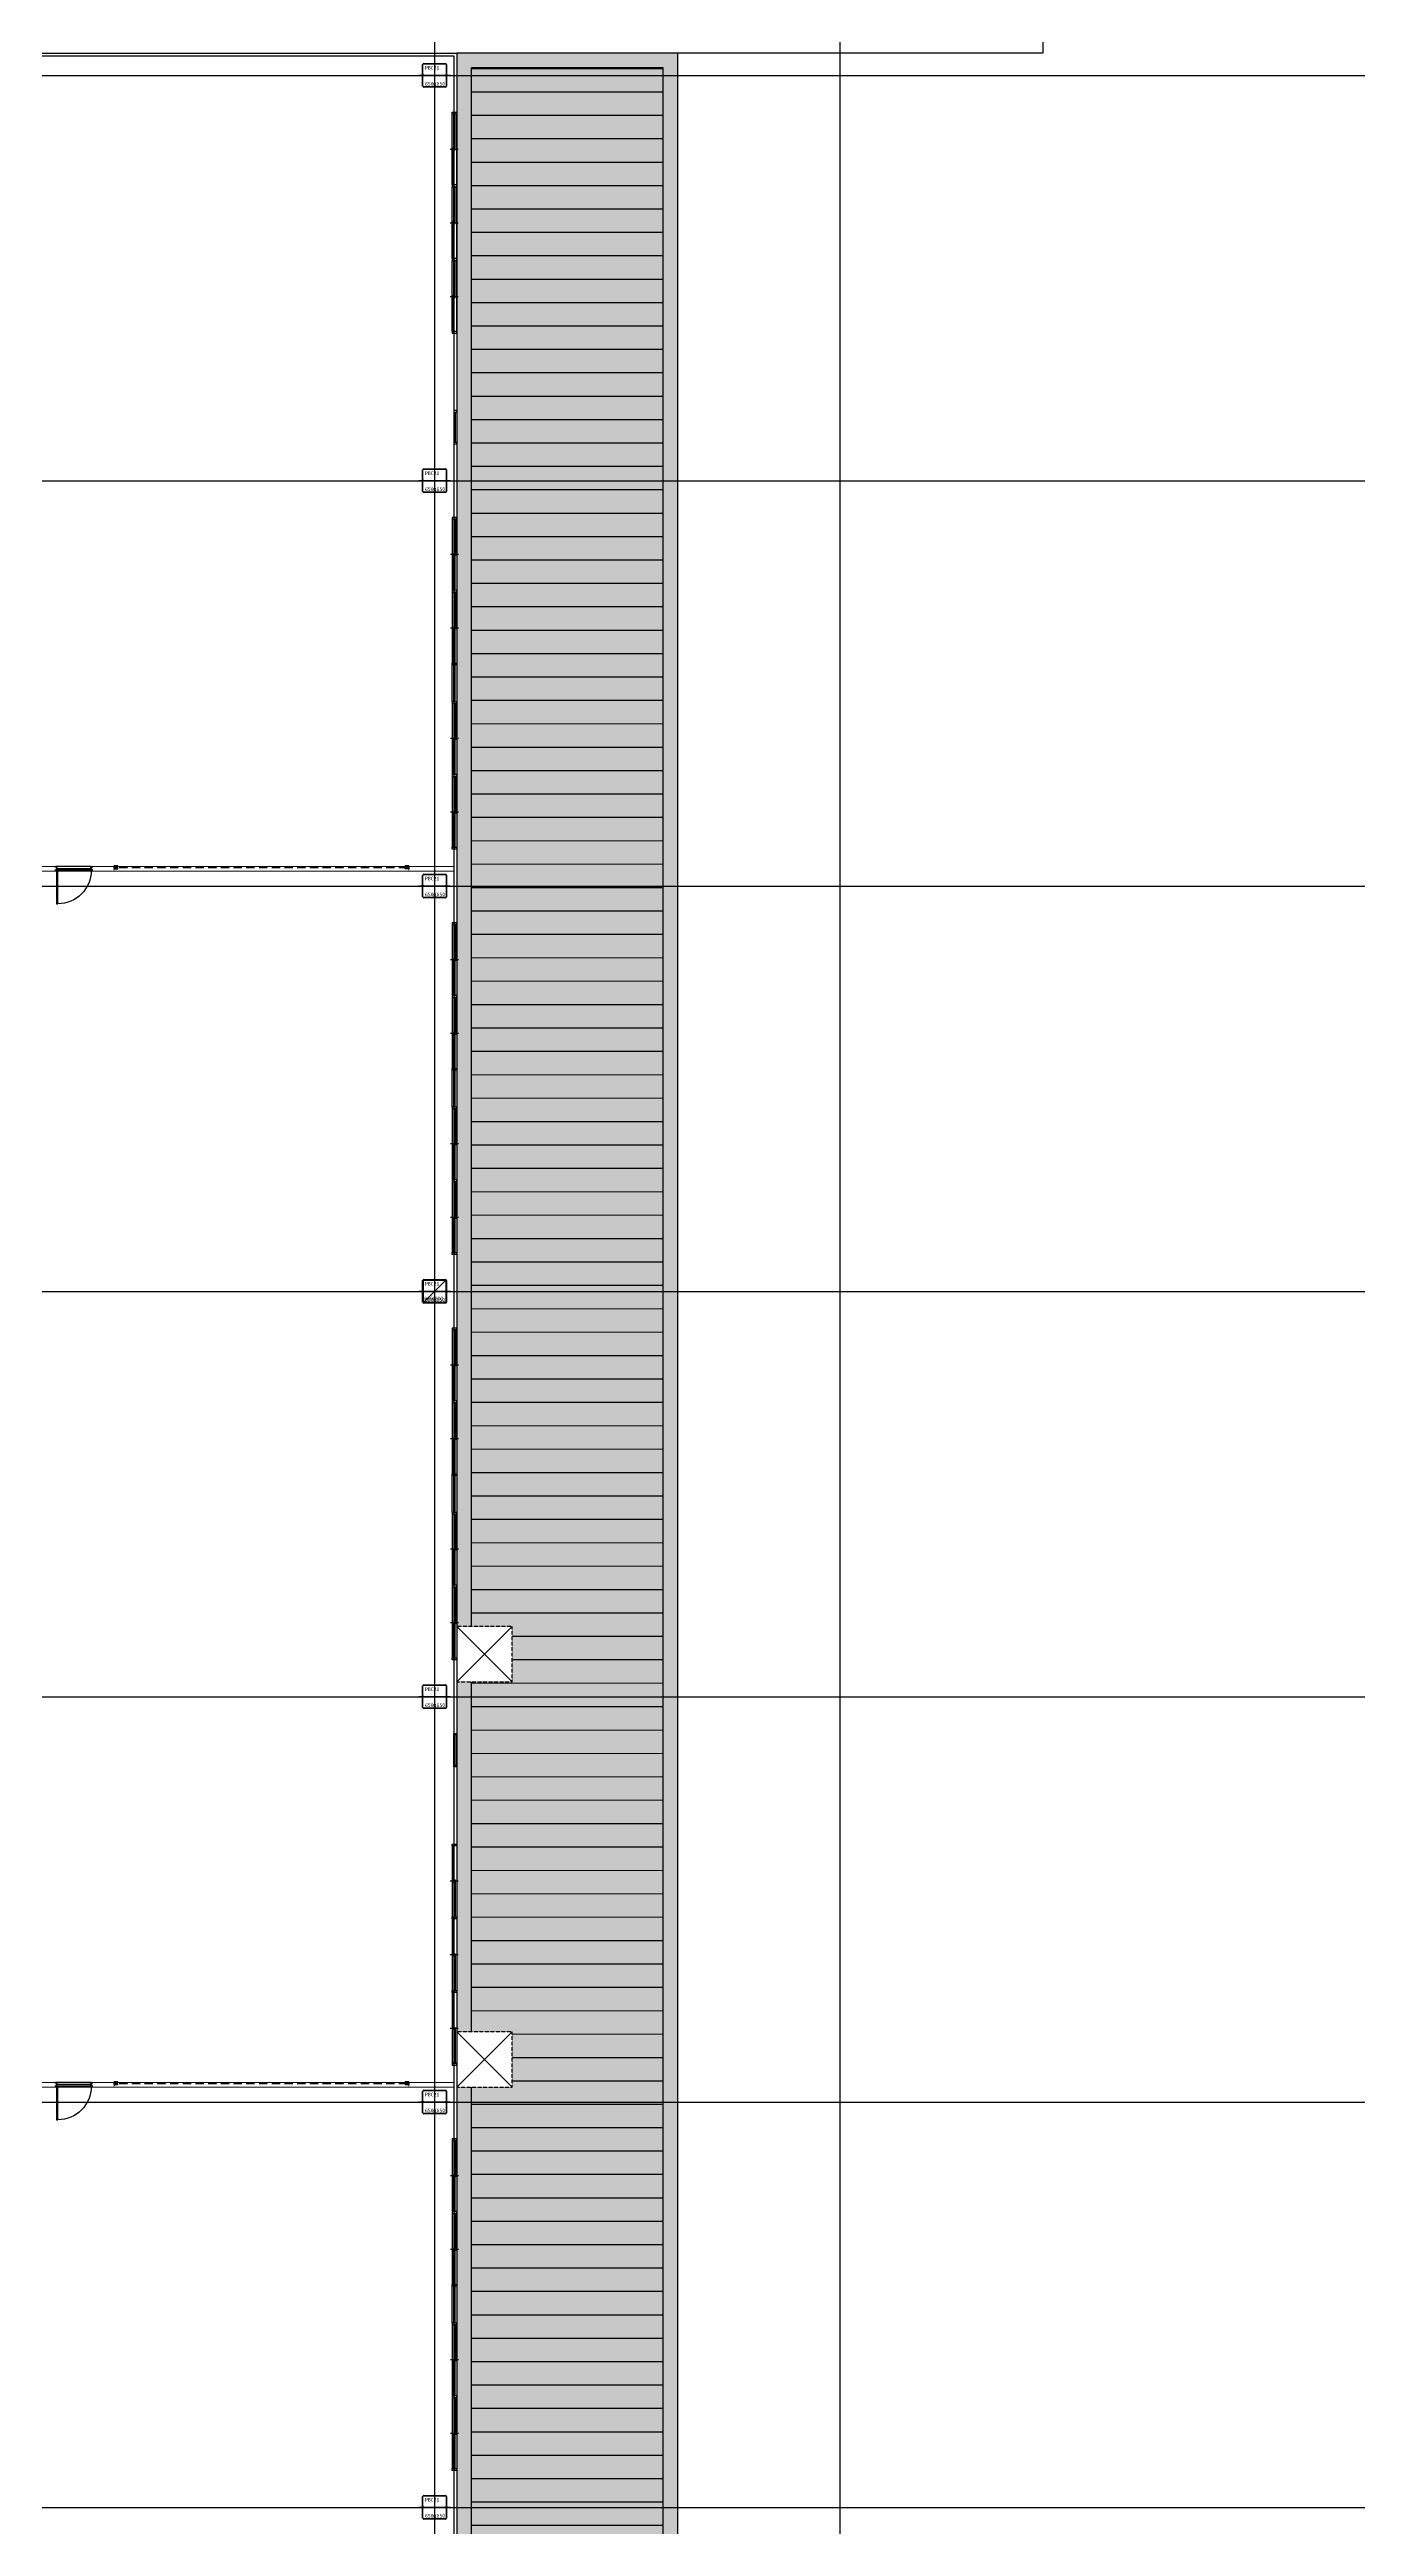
# Model space of a CAD drawing. Extents: x 152195838 to 160350639, y 364657247 to 370318102.
# Drawn here: x 159350497 to 159385989, y 364993513 to 365060732 of the extents above; entities that cross this region are included whole.
import ezdxf
from ezdxf.enums import TextEntityAlignment as Align

# ---------------------------------------------------------------- set-up
doc = ezdxf.new("R2010")
doc.units = 0
doc.header["$MEASUREMENT"] = 0
doc.linetypes.add('DASHED', pattern=[0.75, 0.5, -0.25])
doc.linetypes.add('HID', pattern=[2.3, 1.5, -0.8])
doc.layers.get('0').update_dxf_attribs({"linetype": 'CONTINUOUS'})
doc.layers.get('Defpoints').update_dxf_attribs({"linetype": 'CONTINUOUS'})
for name, color, linetype in [('4A.TEC DOOR', 4, 'CONTINUOUS'), ('4A.TEC ELE 1', 7, 'CONTINUOUS'), ('4A.TEC OPEN', 9, 'HID'), ('4A.TEC 기둥', 2, 'CONTINUOUS'), ('4A.TEC 마감선 1', 6, 'CONTINUOUS'), ('4A.TEC 벽체 1', 2, 'CONTINUOUS'), ('4A.TEC 벽체 3', 4, 'CONTINUOUS'), ('4A.TEC 벽체 4', 7, 'CONTINUOUS'), ('4A.TEC 주차 일반', 8, 'CONTINUOUS'), ('4A.TEC 창호 2', 4, 'CONTINUOUS'), ('4A.TEC 해치 1', 9, 'CONTINUOUS'), ('F0027217', 7, 'CONTINUOUS'), ('P-BOX', 3, 'CONTINUOUS'), ('㈜SE&C ELE 1', 7, 'CONTINUOUS'), ('㈜SE&C 창호 2', 4, 'CONTINUOUS')]:
    doc.layers.add(name, color=color, linetype=linetype)
doc.layers.add('DEFPOINT', color=135, linetype='CONTINUOUS', plot=False)
doc.styles.add('CGS-LEAD', font='', dxfattribs={"width": 0.9})
doc.styles.add('돋움체', font='')
doc.styles.get('CGS-LEAD').set_extended_font_data('Dotum')
doc.styles.get('돋움체').set_extended_font_data('DotumChe')

# ---------------------------------------------------------------- blocks, each defined once
blk = doc.blocks.new('asq9q')
for p, q in [((159790047, 364980932), (159791547, 364982432)), ((159790047, 364982432), (159791547, 364980932))]:
    blk.add_line(p, q)
at = {"linetype": 'DASHED'}
blk.add_lwpolyline([(159790047, 364980932), (159791547, 364980932), (159791547, 364982432), (159790047, 364982432)], close=True, dxfattribs=at)
blk = doc.blocks.new('dwgEE07')
at = {"layer": '4A.TEC 해치 1', "linetype": 'Continuous'}
h = blk.add_hatch(color=254, dxfattribs=at)
h.dxf.hatch_style = 1
h.paths.add_polyline_path([(0, 25100), (1500, 25100), (1500, 23600), (0, 23600), (0, 600), (6000, 600), (6000, 78800), (0, 78800), (0, 36100), (1500, 36100), (1500, 34600), (0, 34600)])
at = {"layer": '4A.TEC 해치 1'}
h = blk.add_hatch(dxfattribs=at)
h.set_pattern_fill('LINE', color=256, scale=200, angle=180)
h.set_pattern_definition([(180, (440424.4, -2000898.2), (-2e-12, -635), [])])
h.paths.add_polyline_path([(400, 0), (400, 23600), (1500, 23600), (1500, 25100), (400, 25100), (400, 34600), (1500, 34600), (1500, 36100), (400, 36100), (400, 78400), (5600, 78400), (5600, 0)])
at = {"ltscale": 1000}
blk.add_lwpolyline([(0, 600), (6000, 600), (6000, 78800), (0, 78800)], dxfattribs=at)
at = {"layer": '4A.TEC ELE 1', "color": 8}
for p, q in [((400, 36100), (400, 78400)), ((400, 25100), (400, 34600)), ((400, 1000), (400, 23600))]:
    blk.add_line(p, q, dxfattribs=at)
blk.add_lwpolyline([(0, 1000), (5600, 1000), (5600, 78400), (400, 78400)], dxfattribs=at)
for p in [(-159790047, -364946332), (-159790047, -364957332)]:
    blk.add_blockref('asq9q', p)
blk = doc.blocks.new('KD FSD1000(0815)')
at = {"layer": '4A.TEC DOOR'}
for p, q in [((-10, 0), (0, 0)), ((973, 0), (27, 0)), ((1000, 0), (1010, 0)), ((-10, -100), (0, -100)), ((973, -45), (27, -45)), ((973, -100), (27, -100)), ((1000, -100), (1010, -100))]:
    blk.add_line(p, q, dxfattribs=at)
blk.add_lwpolyline([(27, 906), (67, 906), (67, 0), (27, 0), (27, 906)], close=True, dxfattribs=at)
for points in [[(0, -20), (0, 0), (27, 0), (27, -45), (42, -45), (42, -70), (27, -100), (0, -100), (0, -80), (2, -80), (2, -98), (26, -98), (40, -70), (40, -47), (25, -47), (25, -2), (2, -2), (2, -20), (0, -20)], [(1000, -20), (1000, 0), (973, 0), (973, -45), (958, -45), (958, -70), (973, -100), (1000, -100), (1000, -80), (998, -80), (998, -98), (974, -98), (960, -70), (960, -47), (975, -47), (975, -2), (998, -2), (998, -20), (1000, -20)]]:
    blk.add_lwpolyline(points, dxfattribs=at)
at = {"layer": '4A.TEC DOOR', "color": 9}
blk.add_arc((67, 0), 906, 0, 90, dxfattribs=at)
blk = doc.blocks.new('a7q')
at = {"layer": '4A.TEC OPEN', "ltscale": 150}
for p, q in [((788157, -3738483), (796077, -3738483)), ((788163, -3738509), (796071, -3738509))]:
    blk.add_line(p, q, dxfattribs=at)
at = {"layer": '4A.TEC 벽체 4'}
for p, q in [((788117, -3738456), (788217, -3738456)), ((788117, -3738456), (788117, -3738536)), ((788117, -3738534), (788117, -3738536)), ((788117, -3738536), (788217, -3738536)), ((788117, -3738536), (788120, -3738536)), ((788120, -3738534), (788120, -3738459)), ((788215, -3738459), (788120, -3738459)), ((788215, -3738534), (788120, -3738534)), ((788122, -3738461), (788122, -3738480)), ((788212, -3738461), (788122, -3738461)), ((788122, -3738531), (788122, -3738512)), ((788212, -3738531), (788122, -3738531)), ((788136, -3738519), (788136, -3738473)), ((788136, -3738473), (788195, -3738473)), ((788136, -3738519), (788136, -3738473)), ((788212, -3738473), (788136, -3738473)), ((788195, -3738519), (788136, -3738519)), ((788212, -3738519), (788136, -3738519)), ((788138, -3738476), (788138, -3738517)), ((788215, -3738476), (788138, -3738476)), ((788138, -3738517), (788215, -3738517)), ((788141, -3738515), (788141, -3738478)), ((788141, -3738478), (788217, -3738478)), ((788217, -3738515), (788141, -3738515)), ((788157, -3738496), (788157, -3738483)), ((788157, -3738496), (788163, -3738509)), ((788169, -3738483), (788169, -3738509)), ((788212, -3738473), (788212, -3738461)), ((788212, -3738519), (788212, -3738531)), ((788215, -3738459), (788215, -3738476)), ((788215, -3738517), (788215, -3738534)), ((788217, -3738478), (788217, -3738456)), ((788217, -3738536), (788217, -3738514)), ((796017, -3738478), (796017, -3738456)), ((796117, -3738456), (796017, -3738456)), ((796094, -3738478), (796017, -3738478)), ((796017, -3738536), (796017, -3738514)), ((796017, -3738515), (796094, -3738515)), ((796117, -3738536), (796017, -3738536)), ((796020, -3738459), (796020, -3738476)), ((796020, -3738459), (796115, -3738459)), ((796020, -3738476), (796096, -3738476)), ((796020, -3738517), (796020, -3738534)), ((796096, -3738517), (796020, -3738517)), ((796020, -3738534), (796115, -3738534)), ((796022, -3738473), (796022, -3738461)), ((796022, -3738461), (796112, -3738461)), ((796022, -3738473), (796098, -3738473)), ((796022, -3738519), (796022, -3738531)), ((796022, -3738519), (796098, -3738519)), ((796022, -3738531), (796112, -3738531)), ((796098, -3738473), (796039, -3738473)), ((796039, -3738519), (796098, -3738519)), ((796066, -3738483), (796066, -3738509)), ((796077, -3738496), (796071, -3738509)), ((796077, -3738496), (796077, -3738483)), ((796094, -3738515), (796094, -3738478)), ((796096, -3738476), (796096, -3738517)), ((796098, -3738519), (796098, -3738473)), ((796098, -3738519), (796098, -3738473)), ((796112, -3738461), (796112, -3738480)), ((796112, -3738531), (796112, -3738512)), ((796117, -3738456), (796115, -3738456)), ((796115, -3738534), (796115, -3738459)), ((796117, -3738456), (796117, -3738536)), ((796117, -3738534), (796117, -3738536))]:
    blk.add_line(p, q, dxfattribs=at)
at = {"layer": '4A.TEC 벽체 4', "color": 251, "lineweight": 0, "ltscale": 15}
for p, q in [((788117, -3738456), (788117, -3738581)), ((796117, -3738456), (796117, -3738581))]:
    blk.add_line(p, q, dxfattribs=at)
at = {"layer": '4A.TEC DOOR', "rotation": 180}
blk.add_blockref('KD FSD1000(0815)', (797707, -3738581), dxfattribs=at)
blk = doc.blocks.new('zw$BC15')
at = {"layer": '4A.TEC 창호 2'}
for p, q in [((50, 7025), (50, 8950)), ((100, 7025), (100, 8950)), ((100, 8910), (136, 8910)), ((136, 7975), (136, 8950)), ((175, 7025), (175, 8950)), ((64, 7025), (64, 8025)), ((64, 8025), (136, 8025)), ((64, 7975), (136, 7975)), ((50, 5050), (50, 6975)), ((64, 7065), (100, 7065)), ((100, 5050), (100, 6975)), ((100, 6935), (136, 6935)), ((136, 5975), (136, 6975)), ((175, 5050), (175, 6975)), ((64, 5050), (64, 6025)), ((64, 6025), (136, 6025)), ((64, 5975), (136, 5975)), ((50, 4000), (50, 5000)), ((64, 5090), (100, 5090)), ((94, 5000), (94, 4000)), ((130, 5000), (130, 4000)), ((175, 5000), (175, 4000)), ((50, 2025), (50, 3950)), ((100, 2025), (100, 3950)), ((100, 3910), (136, 3910)), ((136, 2975), (136, 3950)), ((175, 2025), (175, 3950)), ((64, 2025), (64, 3025)), ((64, 3025), (136, 3025)), ((64, 2975), (136, 2975)), ((64, 2065), (100, 2065)), ((50, 50), (50, 1975)), ((100, 50), (100, 1975)), ((100, 1935), (136, 1935)), ((136, 975), (136, 1975)), ((175, 50), (175, 1975)), ((64, 50), (64, 1025)), ((64, 1025), (136, 1025)), ((64, 975), (136, 975)), ((64, 90), (100, 90))]:
    blk.add_line(p, q, dxfattribs=at)
at = {"layer": '4A.TEC 창호 2', "color": 8}
for p, q in [((118, 8910), (118, 8025)), ((82, 7975), (82, 7065)), ((118, 6935), (118, 6025)), ((82, 5975), (82, 5090)), ((112, 5000), (112, 4000)), ((118, 3910), (118, 3025)), ((82, 2975), (82, 2065)), ((118, 1935), (118, 1025)), ((82, 975), (82, 90))]:
    blk.add_line(p, q, dxfattribs=at)
at = {"layer": '4A.TEC 창호 2', "color": 1}
for p, q in [((0, 8000), (215, 8000)), ((0, 6000), (215, 6000)), ((0, 3000), (215, 3000)), ((0, 1000), (215, 1000))]:
    blk.add_line(p, q, dxfattribs=at)
at = {"layer": '4A.TEC 창호 2'}
for points in [[(175, 9000), (175, 8950), (136, 8950), (136, 8960), (100, 8960), (100, 8950), (50, 8950), (50, 9000)], [(175, 5050), (100, 5050), (100, 5040), (64, 5040), (64, 5050), (50, 5050), (50, 5000), (175, 5000)], [(175, 4000), (175, 3950), (136, 3950), (136, 3960), (100, 3960), (100, 3950), (50, 3950), (50, 4000)], [(175, 50), (100, 50), (100, 40), (64, 40), (64, 50), (50, 50), (50, 0), (175, 0)]]:
    blk.add_lwpolyline(points, close=True, dxfattribs=at)
at = {"layer": '4A.TEC 창호 2', "flags": 128}
for points in [[(100, 6975), (100, 6985), (136, 6985), (136, 6975), (175, 6975), (175, 7025), (100, 7025), (100, 7015), (64, 7015), (64, 7025), (50, 7025), (50, 6975)], [(100, 1975), (100, 1985), (136, 1985), (136, 1975), (175, 1975), (175, 2025), (100, 2025), (100, 2015), (64, 2015), (64, 2025), (50, 2025), (50, 1975)]]:
    blk.add_lwpolyline(points, close=True, dxfattribs=at)
blk = doc.blocks.new('zw$4749')
at = {"layer": '㈜SE&C ELE 1'}
for p, q in [((0, 125), (900, 125)), ((0, 50), (900, 50))]:
    blk.add_line(p, q, dxfattribs=at)
at = {"layer": '㈜SE&C 창호 2'}
for p, q in [((40, 111), (860, 111)), ((40, 89), (860, 89))]:
    blk.add_line(p, q, dxfattribs=at)
for points in [[(0, 125), (40, 125), (40, 50), (0, 50)], [(860, 125), (900, 125), (900, 50), (860, 50)]]:
    blk.add_lwpolyline(points, close=True, dxfattribs=at)
blk = doc.blocks.new('zw$DC4C')
at = {"layer": '4A.TEC 창호 2'}
for p, q in [((50, 4025), (50, 5950)), ((100, 4025), (100, 5950)), ((100, 5910), (136, 5910)), ((136, 4975), (136, 5950)), ((175, 4025), (175, 5950)), ((64, 4025), (64, 5025)), ((64, 5025), (136, 5025)), ((64, 4975), (136, 4975)), ((64, 4065), (100, 4065)), ((50, 2025), (50, 3975)), ((100, 2025), (100, 3975)), ((100, 3935), (136, 3935)), ((136, 2975), (136, 3975)), ((175, 2025), (175, 3975)), ((64, 2025), (64, 3025)), ((64, 3025), (136, 3025)), ((64, 2975), (136, 2975)), ((64, 2065), (100, 2065)), ((50, 50), (50, 1975)), ((100, 50), (100, 1975)), ((100, 1935), (136, 1935)), ((136, 975), (136, 1975)), ((175, 50), (175, 1975)), ((64, 50), (64, 1025)), ((64, 1025), (136, 1025)), ((64, 975), (136, 975)), ((64, 90), (100, 90))]:
    blk.add_line(p, q, dxfattribs=at)
at = {"layer": '4A.TEC 창호 2', "color": 8}
for p, q in [((118, 5910), (118, 5025)), ((82, 4975), (82, 4065)), ((118, 3935), (118, 3025)), ((82, 2975), (82, 2065)), ((118, 1935), (118, 1025)), ((82, 975), (82, 90))]:
    blk.add_line(p, q, dxfattribs=at)
at = {"layer": '4A.TEC 창호 2', "color": 1}
for p, q in [((0, 5000), (215, 5000)), ((0, 3000), (215, 3000)), ((0, 1000), (215, 1000))]:
    blk.add_line(p, q, dxfattribs=at)
at = {"layer": '4A.TEC 창호 2'}
blk.add_lwpolyline([(175, 6000), (175, 5950), (136, 5950), (136, 5960), (100, 5960), (100, 5950), (50, 5950), (50, 6000)], close=True, dxfattribs=at)
at = {"layer": '4A.TEC 창호 2', "flags": 128}
for points in [[(100, 3975), (100, 3985), (136, 3985), (136, 3975), (175, 3975), (175, 4025), (100, 4025), (100, 4015), (64, 4015), (64, 4025), (50, 4025), (50, 3975)], [(100, 1975), (100, 1985), (136, 1985), (136, 1975), (175, 1975), (175, 2025), (100, 2025), (100, 2015), (64, 2015), (64, 2025), (50, 2025), (50, 1975)], [(175, 0), (175, 50), (100, 50), (100, 40), (64, 40), (64, 50), (50, 50), (50, 0)]]:
    blk.add_lwpolyline(points, close=True, dxfattribs=at)
blk = doc.blocks.new('A$C111325cc')
at = {"layer": 'DEFPOINT'}
for p, q in [((237276, 244000), (237276, 0)), ((248276, 244000), (248276, 0)), ((0, 163063), (324969, 163063)), ((0, 152063), (324969, 152063)), ((0, 141063), (324969, 141063)), ((0, 130063), (324969, 130063)), ((0, 119063), (324969, 119063)), ((0, 108063), (324969, 108063)), ((0, 97063), (324969, 97063))]:
    blk.add_line(p, q, dxfattribs=at)
blk = doc.blocks.new('A$C7d6b513c')
at = {"layer": '4A.TEC 기둥'}
blk.add_lwpolyline([(0, 600), (600, 600), (600, 0), (0, 0)], close=True, dxfattribs=at)
at = {"layer": 'DEFPOINT'}
blk.add_line((600, 600), (0, 0), dxfattribs=at)
at = {"layer": 'DEFPOINT', "style": 'CGS-LEAD'}
blk.add_text('600*600', height=100, dxfattribs=at).set_placement((18, 102), align=Align.MIDDLE_LEFT)
blk = doc.blocks.new('PBC21(2F~3F)')
h = blk.add_hatch(color=3)
h.dxf.hatch_style = 1
h.paths.add_polyline_path([(100, 452), (100, 420), (132, 420, -0.414214)])
h.paths.add_polyline_path([(750, 398), (750, 430), (718, 430, -0.414214)])
at = {"layer": 'Defpoints', "color": 1, "ltscale": 50}
for p, q in [((425, 850), (425, 0)), ((0, 425), (850, 425))]:
    blk.add_line(p, q, dxfattribs=at)
at = {"layer": 'P-BOX', "color": 3, "ltscale": 50}
for p, q in [((420, 741), (420, 631)), ((430, 631), (430, 741)), ((100, 420), (210, 420)), ((132, 430), (210, 430)), ((210, 430), (210, 420)), ((420, 631), (430, 631)), ((420, 109), (420, 219)), ((420, 219), (430, 219)), ((430, 219), (430, 109)), ((615, 430), (750, 430)), ((615, 430), (615, 420)), ((615, 420), (718, 420))]:
    blk.add_line(p, q, dxfattribs=at)
for points in [[(100, 132), (100, 718)], [(109, 452), (109, 718)], [(132, 750), (718, 750)], [(132, 741), (718, 741)], [(741, 718), (741, 430)], [(750, 718), (750, 132)], [(109, 132), (109, 420)], [(109, 420), (134, 420), (134, 412), (109, 412), (109, 420)], [(718, 109), (132, 109)], [(718, 100), (132, 100)], [(716, 438), (741, 438), (741, 430), (716, 430), (716, 438)], [(741, 398), (741, 132)]]:
    blk.add_lwpolyline(points, dxfattribs=at)
for centre, radius, start, end in [((132, 718), 31.5, 90, 180), ((132, 718), 22.5, 90, 180), ((718, 718), 31.5, 0, 90), ((718, 718), 22.5, 0, 90), ((132, 452), 31.5, 180, 270), ((132, 132), 31.5, 180, 270), ((132, 452), 22.5, 180, 270), ((132, 132), 22.5, 180, 270), ((718, 398), 31.5, 0, 90), ((718, 398), 22.5, 0, 90), ((718, 132), 31.5, 270, 0), ((718, 132), 22.5, 270, 0)]:
    blk.add_arc(centre, radius, start, end, dxfattribs=at)
at = {"layer": 'DEFPOINT', "style": '돋움체'}
for s, p in [('PBC21', (164, 577)), ('650x650', (163, 146))]:
    blk.add_text(s, height=100, dxfattribs=at).set_placement(p)
blk = doc.blocks.new('3FCOL')
for p in [(101075, 77075), (101075, 66075), (101075, 55075), (101075, 44075), (101075, 33075), (101075, 22075), (101075, 11075)]:
    blk.add_blockref('PBC21(2F~3F)', p)

msp = doc.modelspace()

# ---------------------------------------------------------------- linework, layer by layer
at = {"flags": 128}
msp.add_lwpolyline([(159361547.0046, 365070631.8958), (159377447.0046, 365070631.8958), (159377447.0046, 365060631.8958), (159361547.0046, 365060631.8958)], dxfattribs=at)
at = {"layer": '4A.TEC 벽체 3'}
for points in [[(159283347.0046, 365060631.8958), (159361547.0046, 365060631.8958), (159361547.0046, 364982431.8958), (159283347.0046, 364982431.8958)], [(159283422.0046, 365060556.8958), (159361472.0046, 365060556.8958), (159361472.0046, 364982506.8958), (159283422.0046, 364982506.8958)]]:
    msp.add_lwpolyline(points, close=True, dxfattribs=at)
at = {"layer": '4A.TEC 벽체 4', "color": 251, "lineweight": 0, "ltscale": 15}
for p, q in [((159361472.0046, 365038556.8958), (159283422.0046, 365038556.8958)), ((159361472.0046, 365038431.8958), (159283422.0046, 365038431.8958)), ((159361472.0046, 365005556.8958), (159283422.0046, 365005556.8958)), ((159361472.0046, 365005431.8958), (159283422.0046, 365005431.8958))]:
    msp.add_line(p, q, dxfattribs=at)

# ---------------------------------------------------------------- block references
msp.add_blockref('3FCOL', (159259447.0046, 364982531.8958))
at = {"layer": '4A.TEC 마감선 1'}
msp.add_blockref('A$C7d6b513c', (159360647.0046, 365026731.8925), dxfattribs=at)
at = {"layer": '4A.TEC 벽체 1', "xscale": -1}
for p in [(160148364.2441, 368777038.234), (160148364.2441, 368744038.234)]:
    msp.add_blockref('a7q', p, dxfattribs=at)
at = {"layer": '4A.TEC 벽체 3', "lineweight": -2, "xscale": -1, "rotation": 89.99999999999997}
msp.add_blockref('zw$4749', (159361597.0046, 365050931.8958), dxfattribs=at)
at = {"layer": '4A.TEC 벽체 3', "lineweight": -2, "rotation": 90.00000000000001}
msp.add_blockref('zw$4749', (159361597.0046, 365014131.8958), dxfattribs=at)
at = {"layer": '4A.TEC 주차 일반', "lineweight": -2}
msp.add_blockref('zw$DC4C', (159361372.0046, 365053031.8958), dxfattribs=at)
at = {"layer": '4A.TEC 주차 일반', "lineweight": -2, "rotation": 180}
for p in [(159361597.0046, 365048031.8958), (159361597.0046, 365037031.8958), (159361597.0046, 365026031.8958), (159361597.0046, 365004031.8958)]:
    msp.add_blockref('zw$BC15', p, dxfattribs=at)
at = {"layer": '4A.TEC 주차 일반', "lineweight": -2, "xscale": -1, "rotation": 180}
msp.add_blockref('zw$DC4C', (159361372.0046, 365012031.8958), dxfattribs=at)
at = {"layer": 'DEFPOINT'}
msp.add_blockref('A$C111325cc', (159123670.7413, 364896968.7328), dxfattribs=at)
at = {"layer": 'F0027217'}
msp.add_blockref('dwgEE07', (159361546.9453, 364981831.8958), dxfattribs=at)

doc.saveas('drawing.dxf')
